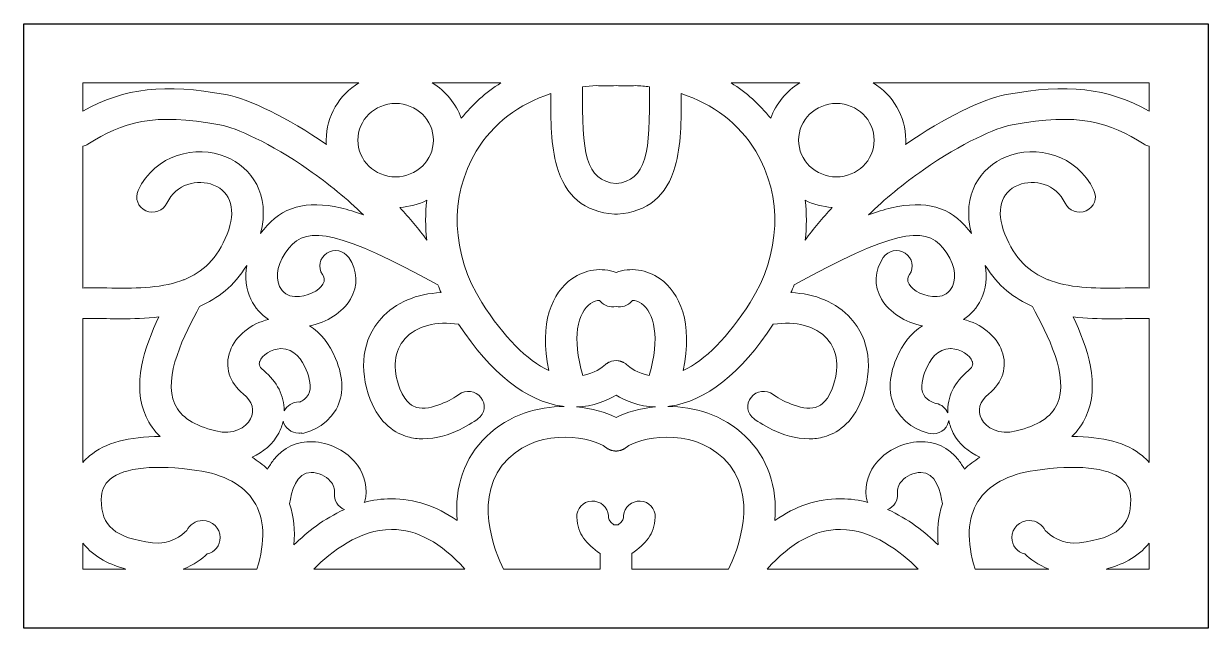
# Model space of a CAD drawing. Header units: millimetres. Extents: x 6889 to 10209, y 7111 to 8493.
# Drawn here: x 9425.5 to 9725.5, y 8170.6 to 8323.6 of the extents above; entities that cross this region are included whole.
import ezdxf

# ---------------------------------------------------------------- set-up
doc = ezdxf.new("R2010")
doc.units = ezdxf.units.MM
doc.layers.add('Layer 1', color=7, linetype='Continuous')

msp = doc.modelspace()

# ---------------------------------------------------------------- linework, layer by layer
at = {"color": 3}
msp.add_lwpolyline([(9425.5, 8170.65), (9425.5, 8323.65), (9725.5, 8323.65), (9725.5, 8170.65)], close=True, dxfattribs=at)
at = {"layer": 'Layer 1', "lineweight": 0}
for points, knots in [([(9440.5, 8308.65), (9440.5, 8308.65), (9510.4, 8308.65), (9510.4, 8308.65), (9505.43, 8305.63), (9502.11, 8300.28), (9502.11, 8294.18), (9502.11, 8293.81), (9502.12, 8293.44), (9502.15, 8293.08), (9492.32, 8299.92), (9482.67, 8304.57), (9476.68, 8305.69), (9461.3, 8308.55), (9451.09, 8307.45), (9440.5, 8301.53), (9440.5, 8301.53), (9440.5, 8308.65), (9440.5, 8308.65)], [0, 0, 0, 0, 1, 1, 1, 2, 2, 2, 3, 3, 3, 4, 4, 4, 5, 5, 5, 6, 6, 6, 6]), ([(9546.33, 8308.65), (9542.51, 8306.23), (9539.14, 8303.24), (9536.3, 8299.71), (9534.98, 8303.45), (9532.36, 8306.59), (9528.96, 8308.65), (9528.96, 8308.65), (9546.33, 8308.65), (9546.33, 8308.65)], [0, 0, 0, 0, 1, 1, 1, 2, 2, 2, 3, 3, 3, 3]), ([(9567.02, 8307.69), (9568.15, 8307.82), (9569.31, 8307.92), (9570.48, 8307.98), (9571.28, 8307.94), (9572.08, 8307.92), (9572.89, 8307.92), (9573.75, 8307.92), (9574.62, 8307.94), (9575.5, 8307.98), (9576.37, 8307.94), (9577.24, 8307.92), (9578.1, 8307.92), (9578.91, 8307.92), (9579.71, 8307.94), (9580.51, 8307.98), (9581.69, 8307.92), (9582.84, 8307.82), (9583.98, 8307.69), (9584.17, 8290.92), (9583.28, 8283.87), (9575.5, 8283.2), (9567.72, 8283.87), (9566.83, 8290.92), (9567.02, 8307.69)], [0, 0, 0, 0, 1, 1, 1, 2, 2, 2, 3, 3, 3, 4, 4, 4, 5, 5, 5, 6, 6, 6, 7, 7, 7, 8, 8, 8, 8]), ([(9622.03, 8308.65), (9618.64, 8306.59), (9616.01, 8303.44), (9614.69, 8299.71), (9611.86, 8303.24), (9608.48, 8306.23), (9604.65, 8308.65), (9604.65, 8308.65), (9622.03, 8308.65), (9622.03, 8308.65)], [0, 0, 0, 0, 1, 1, 1, 2, 2, 2, 3, 3, 3, 3]), ([(9710.5, 8301.53), (9699.9, 8307.45), (9689.69, 8308.55), (9674.31, 8305.69), (9668.32, 8304.57), (9658.67, 8299.92), (9648.84, 8293.08), (9648.87, 8293.44), (9648.88, 8293.81), (9648.88, 8294.18), (9648.88, 8300.27), (9645.57, 8305.63), (9640.59, 8308.65), (9640.59, 8308.65), (9710.5, 8308.65), (9710.5, 8308.65), (9710.5, 8308.65), (9710.5, 8301.53), (9710.5, 8301.53)], [0, 0, 0, 0, 1, 1, 1, 2, 2, 2, 3, 3, 3, 4, 4, 4, 5, 5, 5, 6, 6, 6, 6]), ([(9560.49, 8287.59), (9562.64, 8280.06), (9567.55, 8275.98), (9575.1, 8275.44), (9575.1, 8275.44), (9575.11, 8275.44), (9575.12, 8275.44), (9575.16, 8275.43), (9575.19, 8275.43), (9575.22, 8275.43), (9575.31, 8275.42), (9575.39, 8275.42), (9575.47, 8275.42), (9575.47, 8275.42), (9575.49, 8275.42), (9575.49, 8275.42), (9575.49, 8275.42), (9575.49, 8275.42), (9575.5, 8275.42), (9575.5, 8275.42), (9575.5, 8275.42), (9575.5, 8275.42), (9575.5, 8275.42), (9575.52, 8275.42), (9575.52, 8275.42), (9575.6, 8275.42), (9575.68, 8275.42), (9575.77, 8275.43), (9575.8, 8275.43), (9575.84, 8275.43), (9575.87, 8275.44), (9575.88, 8275.44), (9575.89, 8275.44), (9575.9, 8275.44), (9583.45, 8275.98), (9588.36, 8280.06), (9590.5, 8287.59), (9591.95, 8292.69), (9592.07, 8299.09), (9592, 8305.95), (9600.08, 8303.34), (9606.64, 8298.37), (9610.88, 8291.38), (9617.79, 8280), (9617.25, 8265.34), (9609.48, 8253.12), (9603.87, 8244.3), (9598.07, 8238.44), (9592.47, 8235.88), (9595.17, 8247.9), (9591.55, 8255.65), (9586.67, 8259.1), (9583.28, 8261.49), (9579.17, 8262.02), (9575.5, 8260.69), (9571.82, 8262.02), (9567.72, 8261.49), (9564.32, 8259.1), (9559.44, 8255.65), (9555.82, 8247.9), (9558.52, 8235.88), (9552.92, 8238.44), (9547.12, 8244.3), (9541.51, 8253.12), (9533.74, 8265.34), (9533.21, 8280), (9540.11, 8291.38), (9544.35, 8298.37), (9550.91, 8303.35), (9558.99, 8305.95), (9558.92, 8299.09), (9559.04, 8292.69), (9560.49, 8287.59)], [0, 0, 0, 0, 1, 1, 1, 2, 2, 2, 3, 3, 3, 4, 4, 4, 5, 5, 5, 6, 6, 6, 7, 7, 7, 8, 8, 8, 9, 9, 9, 10, 10, 10, 11, 11, 11, 12, 12, 12, 13, 13, 13, 14, 14, 14, 15, 15, 15, 16, 16, 16, 17, 17, 17, 18, 18, 18, 19, 19, 19, 20, 20, 20, 21, 21, 21, 22, 22, 22, 23, 23, 23, 24, 24, 24, 24]), ([(9440.5, 8292.64), (9440.93, 8292.74), (9441.36, 8292.92), (9441.76, 8293.17), (9450.48, 8298.76), (9458.38, 8301.19), (9475.17, 8298.07), (9479.33, 8297.29), (9487.89, 8293.47), (9497.63, 8286.69), (9502.74, 8283.13), (9507.45, 8279.25), (9511.58, 8275.24), (9509.52, 8275.99), (9507.56, 8276.6), (9505.73, 8277.03), (9497.16, 8279.05), (9490.8, 8277.27), (9486.28, 8271.6), (9485.99, 8271.24), (9485.72, 8270.88), (9485.46, 8270.52), (9488.08, 8280.4), (9483.2, 8287.33), (9476.69, 8289.97), (9469.18, 8293.02), (9458.81, 8290.67), (9454.47, 8281.44), (9453.55, 8279.49), (9454.44, 8277.19), (9456.44, 8276.3), (9458.45, 8275.41), (9460.83, 8276.27), (9461.74, 8278.22), (9464.07, 8283.16), (9469.6, 8284.44), (9473.6, 8282.81), (9478.09, 8280.99), (9479.38, 8276.35), (9477.03, 8270.39), (9474.58, 8264.13), (9470.76, 8260.71), (9466.14, 8258.87), (9465.83, 8258.79), (9465.54, 8258.68), (9465.26, 8258.54), (9459.78, 8256.62), (9453.27, 8256.69), (9446.56, 8256.77), (9444.65, 8256.79), (9442.85, 8256.81), (9441.06, 8256.78), (9440.87, 8256.78), (9440.68, 8256.76), (9440.5, 8256.73), (9440.5, 8256.73), (9440.5, 8292.64), (9440.5, 8292.64)], [0, 0, 0, 0, 1, 1, 1, 2, 2, 2, 3, 3, 3, 4, 4, 4, 5, 5, 5, 6, 6, 6, 7, 7, 7, 8, 8, 8, 9, 9, 9, 10, 10, 10, 11, 11, 11, 12, 12, 12, 13, 13, 13, 14, 14, 14, 15, 15, 15, 16, 16, 16, 17, 17, 17, 18, 18, 18, 19, 19, 19, 19]), ([(9519.68, 8303.46), (9524.97, 8303.46), (9529.26, 8299.3), (9529.26, 8294.18), (9529.26, 8289.05), (9524.97, 8284.88), (9519.68, 8284.88), (9514.4, 8284.88), (9510.11, 8289.05), (9510.11, 8294.18), (9510.11, 8299.3), (9514.4, 8303.46), (9519.68, 8303.46)], [0, 0, 0, 0, 1, 1, 1, 2, 2, 2, 3, 3, 3, 4, 4, 4, 4]), ([(9631.31, 8303.46), (9636.59, 8303.46), (9640.88, 8299.3), (9640.88, 8294.18), (9640.88, 8289.05), (9636.59, 8284.88), (9631.31, 8284.88), (9626.03, 8284.88), (9621.73, 8289.05), (9621.73, 8294.18), (9621.73, 8299.3), (9626.03, 8303.46), (9631.31, 8303.46)], [0, 0, 0, 0, 1, 1, 1, 2, 2, 2, 3, 3, 3, 4, 4, 4, 4]), ([(9710.5, 8256.73), (9710.31, 8256.76), (9710.12, 8256.78), (9709.93, 8256.78), (9708.15, 8256.81), (9706.34, 8256.79), (9704.43, 8256.77), (9697.72, 8256.69), (9691.21, 8256.62), (9685.73, 8258.54), (9685.46, 8258.68), (9685.16, 8258.79), (9684.86, 8258.87), (9680.23, 8260.71), (9676.42, 8264.13), (9673.96, 8270.39), (9671.62, 8276.35), (9672.9, 8280.99), (9677.39, 8282.81), (9681.39, 8284.44), (9686.92, 8283.16), (9689.25, 8278.22), (9690.16, 8276.27), (9692.54, 8275.41), (9694.55, 8276.3), (9696.56, 8277.19), (9697.44, 8279.49), (9696.53, 8281.44), (9692.18, 8290.67), (9681.81, 8293.02), (9674.3, 8289.97), (9667.79, 8287.33), (9662.91, 8280.4), (9665.53, 8270.52), (9665.27, 8270.88), (9665, 8271.24), (9664.72, 8271.6), (9660.2, 8277.27), (9653.84, 8279.05), (9645.26, 8277.03), (9643.43, 8276.6), (9641.47, 8275.99), (9639.41, 8275.24), (9643.54, 8279.25), (9648.25, 8283.13), (9653.36, 8286.69), (9663.1, 8293.47), (9671.66, 8297.29), (9675.82, 8298.07), (9692.61, 8301.19), (9700.51, 8298.76), (9709.23, 8293.17), (9709.63, 8292.92), (9710.06, 8292.74), (9710.5, 8292.64), (9710.5, 8292.64), (9710.5, 8256.73), (9710.5, 8256.73)], [0, 0, 0, 0, 1, 1, 1, 2, 2, 2, 3, 3, 3, 4, 4, 4, 5, 5, 5, 6, 6, 6, 7, 7, 7, 8, 8, 8, 9, 9, 9, 10, 10, 10, 11, 11, 11, 12, 12, 12, 13, 13, 13, 14, 14, 14, 15, 15, 15, 16, 16, 16, 17, 17, 17, 18, 18, 18, 19, 19, 19, 19]), ([(9527.58, 8268.89), (9525.53, 8271.74), (9523.22, 8274.5), (9520.73, 8277.16), (9523.19, 8277.3), (9525.51, 8277.93), (9527.59, 8278.95), (9527.2, 8275.64), (9527.19, 8272.26), (9527.58, 8268.89)], [0, 0, 0, 0, 1, 1, 1, 2, 2, 2, 3, 3, 3, 3]), ([(9623.4, 8278.95), (9625.48, 8277.93), (9627.8, 8277.3), (9630.26, 8277.16), (9627.77, 8274.5), (9625.47, 8271.74), (9623.42, 8268.89), (9623.8, 8272.26), (9623.8, 8275.64), (9623.4, 8278.95)], [0, 0, 0, 0, 1, 1, 1, 2, 2, 2, 3, 3, 3, 3]), ([(9535.26, 8197.92), (9529.95, 8201.62), (9524.36, 8203.48), (9518.56, 8203.43), (9516.17, 8203.42), (9513.87, 8203.07), (9511.69, 8202.49), (9511.93, 8202.92), (9512.09, 8203.4), (9512.15, 8203.91), (9512.52, 8207.17), (9511.48, 8210.38), (9509.21, 8212.95), (9506.65, 8215.85), (9502.71, 8217.68), (9498.67, 8217.85), (9494.75, 8218.02), (9491.24, 8216.38), (9488.77, 8213.25), (9488.22, 8212.54), (9487.72, 8211.76), (9487.27, 8210.92), (9486.09, 8212.03), (9484.78, 8213.03), (9483.33, 8213.92), (9486.21, 8215.19), (9488.6, 8217.29), (9490.07, 8220.06), (9490.59, 8221.05), (9490.97, 8222.06), (9491.2, 8223.08), (9491.62, 8221.34), (9493.23, 8220.05), (9495.15, 8220.05), (9495.42, 8220.05), (9495.68, 8220.07), (9495.94, 8220.12), (9495.94, 8220.12), (9495.97, 8219.93), (9495.97, 8219.93), (9496.57, 8220.04), (9501.9, 8221.19), (9504.61, 8226.03), (9506.6, 8229.58), (9506.55, 8233.93), (9504.49, 8238.93), (9502.96, 8242.64), (9500.69, 8245.44), (9497.9, 8247.17), (9502.3, 8248.03), (9506.25, 8250.53), (9508.24, 8253.93), (9510.23, 8257.33), (9510.08, 8261.18), (9507.8, 8264.49), (9506.58, 8266.28), (9504.1, 8266.77), (9502.26, 8265.58), (9500.42, 8264.39), (9499.92, 8261.98), (9501.14, 8260.2), (9501.74, 8259.33), (9501.78, 8258.6), (9501.29, 8257.76), (9500.31, 8256.09), (9497.35, 8254.45), (9494.12, 8254.6), (9492.41, 8254.68), (9491.06, 8255.59), (9490.31, 8257.16), (9489.04, 8259.83), (9489.9, 8263.46), (9492.61, 8266.86), (9497.42, 8272.9), (9505.97, 8270.83), (9530.4, 8257.54), (9530.65, 8256.89), (9530.92, 8256.24), (9531.21, 8255.59), (9525.08, 8255.36), (9519.68, 8253.09), (9516.03, 8249.05), (9511.29, 8243.8), (9510.29, 8236.33), (9513.27, 8228.57), (9515.7, 8222.25), (9519.77, 8219.93), (9522.76, 8219.1), (9524.04, 8218.74), (9525.33, 8218.59), (9526.6, 8218.59), (9533.48, 8218.59), (9539.74, 8223.06), (9540.54, 8223.65), (9542.29, 8224.95), (9542.63, 8227.38), (9541.29, 8229.08), (9539.96, 8230.78), (9537.45, 8231.11), (9535.69, 8229.83), (9534.08, 8228.64), (9528.66, 8225.51), (9524.96, 8226.56), (9524.3, 8226.75), (9522.3, 8227.31), (9520.77, 8231.28), (9518.81, 8236.36), (9519.27, 8240.85), (9522.05, 8243.93), (9524.96, 8247.15), (9529.96, 8248.47), (9535.65, 8247.58), (9543.92, 8235.08), (9552.75, 8228.1), (9561.91, 8226.84), (9562.06, 8226.82), (9562.21, 8226.81), (9562.35, 8226.79), (9555.76, 8226.76), (9548.48, 8224.75), (9542.69, 8219.21), (9537.1, 8213.84), (9534.55, 8206.51), (9535.26, 8197.92)], [0, 0, 0, 0, 1, 1, 1, 2, 2, 2, 3, 3, 3, 4, 4, 4, 5, 5, 5, 6, 6, 6, 7, 7, 7, 8, 8, 8, 9, 9, 9, 10, 10, 10, 11, 11, 11, 12, 12, 12, 13, 13, 13, 14, 14, 14, 15, 15, 15, 16, 16, 16, 17, 17, 17, 18, 18, 18, 19, 19, 19, 20, 20, 20, 21, 21, 21, 22, 22, 22, 23, 23, 23, 24, 24, 24, 25, 25, 25, 26, 26, 26, 27, 27, 27, 28, 28, 28, 29, 29, 29, 30, 30, 30, 31, 31, 31, 32, 32, 32, 33, 33, 33, 34, 34, 34, 35, 35, 35, 36, 36, 36, 37, 37, 37, 38, 38, 38, 39, 39, 39, 40, 40, 40, 41, 41, 41, 41]), ([(9662.22, 8213.25), (9659.76, 8216.38), (9656.24, 8218.02), (9652.32, 8217.85), (9648.28, 8217.68), (9644.34, 8215.85), (9641.78, 8212.95), (9639.52, 8210.38), (9638.47, 8207.17), (9638.85, 8203.91), (9638.91, 8203.4), (9639.06, 8202.92), (9639.3, 8202.49), (9637.12, 8203.07), (9634.82, 8203.42), (9632.44, 8203.43), (9632.44, 8203.43), (9632.23, 8203.43), (9632.23, 8203.43), (9626.5, 8203.43), (9620.98, 8201.59), (9615.73, 8197.93), (9616.44, 8206.52), (9613.89, 8213.84), (9608.3, 8219.21), (9602.51, 8224.75), (9595.23, 8226.76), (9588.64, 8226.79), (9588.79, 8226.81), (9588.93, 8226.82), (9589.08, 8226.84), (9598.25, 8228.1), (9607.08, 8235.08), (9615.34, 8247.58), (9621.03, 8248.47), (9626.04, 8247.15), (9628.94, 8243.93), (9631.72, 8240.85), (9632.18, 8236.36), (9630.23, 8231.28), (9628.7, 8227.31), (9626.69, 8226.75), (9626.03, 8226.56), (9622.34, 8225.51), (9616.91, 8228.64), (9615.31, 8229.82), (9613.56, 8231.12), (9611.05, 8230.8), (9609.7, 8229.09), (9608.36, 8227.39), (9608.7, 8224.95), (9610.45, 8223.65), (9611.26, 8223.06), (9617.51, 8218.59), (9624.39, 8218.59), (9625.66, 8218.59), (9626.95, 8218.74), (9628.23, 8219.1), (9631.22, 8219.93), (9635.29, 8222.25), (9637.72, 8228.57), (9640.71, 8236.33), (9639.7, 8243.8), (9634.96, 8249.05), (9631.31, 8253.09), (9625.92, 8255.36), (9619.79, 8255.59), (9620.07, 8256.24), (9620.35, 8256.89), (9620.6, 8257.54), (9645.02, 8270.83), (9653.57, 8272.9), (9658.39, 8266.86), (9661.09, 8263.46), (9661.95, 8259.83), (9660.68, 8257.16), (9659.94, 8255.59), (9658.58, 8254.68), (9656.87, 8254.6), (9653.63, 8254.44), (9650.69, 8256.09), (9649.7, 8257.76), (9649.21, 8258.6), (9649.26, 8259.33), (9649.85, 8260.2), (9651.07, 8261.98), (9650.57, 8264.39), (9648.73, 8265.58), (9646.89, 8266.77), (9644.41, 8266.28), (9643.19, 8264.49), (9640.92, 8261.18), (9640.76, 8257.33), (9642.75, 8253.93), (9644.74, 8250.53), (9648.69, 8248.03), (9653.09, 8247.17), (9650.3, 8245.44), (9648.03, 8242.64), (9646.5, 8238.94), (9644.44, 8233.93), (9644.4, 8229.58), (9646.39, 8226.03), (9649.09, 8221.19), (9654.42, 8220.04), (9655.02, 8219.93), (9657.18, 8219.51), (9659.29, 8220.88), (9659.72, 8222.99), (9659.73, 8223.06), (9659.75, 8223.14), (9659.76, 8223.21), (9659.99, 8222.15), (9660.38, 8221.09), (9660.92, 8220.06), (9662.39, 8217.29), (9664.78, 8215.19), (9667.66, 8213.92), (9666.21, 8213.03), (9664.9, 8212.03), (9663.72, 8210.92), (9663.28, 8211.77), (9662.78, 8212.54), (9662.22, 8213.25)], [0, 0, 0, 0, 1, 1, 1, 2, 2, 2, 3, 3, 3, 4, 4, 4, 5, 5, 5, 6, 6, 6, 7, 7, 7, 8, 8, 8, 9, 9, 9, 10, 10, 10, 11, 11, 11, 12, 12, 12, 13, 13, 13, 14, 14, 14, 15, 15, 15, 16, 16, 16, 17, 17, 17, 18, 18, 18, 19, 19, 19, 20, 20, 20, 21, 21, 21, 22, 22, 22, 23, 23, 23, 24, 24, 24, 25, 25, 25, 26, 26, 26, 27, 27, 27, 28, 28, 28, 29, 29, 29, 30, 30, 30, 31, 31, 31, 32, 32, 32, 33, 33, 33, 34, 34, 34, 35, 35, 35, 36, 36, 36, 37, 37, 37, 38, 38, 38, 39, 39, 39, 40, 40, 40, 41, 41, 41, 41]), ([(9481.1, 8229.95), (9483.41, 8228.05), (9484.09, 8225.74), (9482.96, 8223.62), (9481.74, 8221.32), (9478.54, 8219.49), (9474.12, 8220.58), (9468.65, 8221.92), (9465.27, 8224.13), (9463.79, 8227.34), (9460.62, 8234.25), (9466.31, 8245.19), (9470.02, 8252.09), (9474.62, 8254.07), (9478.8, 8257.28), (9481.97, 8262.48), (9481.45, 8259.48), (9481.79, 8256.54), (9483.05, 8253.91), (9484.07, 8251.75), (9485.62, 8250.02), (9487.52, 8248.8), (9483.06, 8247.77), (9479.18, 8244.7), (9477.75, 8240.8), (9476.32, 8236.9), (9477.57, 8232.84), (9481.1, 8229.95)], [0, 0, 0, 0, 1, 1, 1, 2, 2, 2, 3, 3, 3, 4, 4, 4, 5, 5, 5, 6, 6, 6, 7, 7, 7, 8, 8, 8, 9, 9, 9, 9]), ([(9669.02, 8262.48), (9672.19, 8257.28), (9676.37, 8254.07), (9680.97, 8252.09), (9684.69, 8245.19), (9690.38, 8234.25), (9687.2, 8227.34), (9685.72, 8224.13), (9682.34, 8221.92), (9676.87, 8220.58), (9672.46, 8219.49), (9669.25, 8221.32), (9668.04, 8223.62), (9666.91, 8225.74), (9667.58, 8228.05), (9669.89, 8229.95), (9673.42, 8232.84), (9674.67, 8236.9), (9673.24, 8240.8), (9671.81, 8244.7), (9667.94, 8247.77), (9663.47, 8248.8), (9665.37, 8250.02), (9666.92, 8251.75), (9667.95, 8253.91), (9669.2, 8256.54), (9669.54, 8259.48), (9669.02, 8262.48)], [0, 0, 0, 0, 1, 1, 1, 2, 2, 2, 3, 3, 3, 4, 4, 4, 5, 5, 5, 6, 6, 6, 7, 7, 7, 8, 8, 8, 9, 9, 9, 9]), ([(9569.03, 8252.82), (9569.78, 8253.36), (9570.58, 8253.62), (9571.38, 8253.64), (9571.42, 8253.58), (9571.46, 8253.52), (9571.5, 8253.46), (9572.48, 8252.24), (9574.04, 8251.75), (9575.5, 8252.05), (9576.95, 8251.75), (9578.51, 8252.24), (9579.49, 8253.46), (9579.53, 8253.52), (9579.57, 8253.58), (9579.61, 8253.64), (9580.41, 8253.62), (9581.21, 8253.36), (9581.96, 8252.82), (9585.14, 8250.58), (9586.79, 8244.17), (9583.88, 8234.62), (9581.01, 8235.16), (9579.05, 8236.6), (9578.19, 8237.37), (9578.18, 8237.37), (9578.18, 8237.38), (9578.18, 8237.38), (9578.1, 8237.44), (9578.03, 8237.5), (9577.95, 8237.55), (9577.92, 8237.58), (9577.9, 8237.6), (9577.87, 8237.62), (9577.78, 8237.69), (9577.69, 8237.74), (9577.6, 8237.8), (9577.58, 8237.81), (9577.55, 8237.82), (9577.53, 8237.84), (9577.45, 8237.89), (9577.36, 8237.93), (9577.27, 8237.97), (9577.24, 8237.99), (9577.21, 8238), (9577.18, 8238.02), (9577.1, 8238.05), (9577.02, 8238.08), (9576.94, 8238.11), (9576.9, 8238.13), (9576.86, 8238.14), (9576.82, 8238.16), (9576.75, 8238.18), (9576.68, 8238.2), (9576.6, 8238.22), (9576.55, 8238.24), (9576.5, 8238.25), (9576.45, 8238.26), (9576.36, 8238.29), (9576.26, 8238.3), (9576.17, 8238.32), (9576.14, 8238.32), (9576.1, 8238.33), (9576.07, 8238.34), (9575.32, 8238.44), (9574.55, 8238.34), (9573.84, 8238.03), (9573.83, 8238.02), (9573.83, 8238.02), (9573.82, 8238.02), (9573.75, 8237.99), (9573.68, 8237.95), (9573.62, 8237.92), (9573.56, 8237.89), (9573.51, 8237.87), (9573.46, 8237.84), (9573.42, 8237.82), (9573.38, 8237.78), (9573.34, 8237.76), (9573.27, 8237.71), (9573.2, 8237.67), (9573.13, 8237.63), (9573.09, 8237.6), (9573.06, 8237.57), (9573.02, 8237.54), (9572.95, 8237.48), (9572.88, 8237.44), (9572.82, 8237.38), (9572.81, 8237.38), (9572.81, 8237.37), (9572.81, 8237.37), (9571.94, 8236.6), (9569.98, 8235.16), (9567.11, 8234.62), (9564.2, 8244.17), (9565.85, 8250.58), (9569.03, 8252.82)], [0, 0, 0, 0, 1, 1, 1, 2, 2, 2, 3, 3, 3, 4, 4, 4, 5, 5, 5, 6, 6, 6, 7, 7, 7, 8, 8, 8, 9, 9, 9, 10, 10, 10, 11, 11, 11, 12, 12, 12, 13, 13, 13, 14, 14, 14, 15, 15, 15, 16, 16, 16, 17, 17, 17, 18, 18, 18, 19, 19, 19, 20, 20, 20, 21, 21, 21, 22, 22, 22, 23, 23, 23, 24, 24, 24, 25, 25, 25, 26, 26, 26, 27, 27, 27, 28, 28, 28, 29, 29, 29, 30, 30, 30, 31, 31, 31, 32, 32, 32, 32]), ([(9440.5, 8249.07), (9440.73, 8249.03), (9440.97, 8249.02), (9441.21, 8249.02), (9442.87, 8249.05), (9444.62, 8249.03), (9446.47, 8249.01), (9447.64, 8248.99), (9448.85, 8248.98), (9450.09, 8248.98), (9453.19, 8248.98), (9456.46, 8249.07), (9459.74, 8249.46), (9456.05, 8241.74), (9452.83, 8232.13), (9456.49, 8224.17), (9457.36, 8222.3), (9458.56, 8220.63), (9460.08, 8219.15), (9452.16, 8219.2), (9446.17, 8217.58), (9442.2, 8214.3), (9441.58, 8213.79), (9441.01, 8213.23), (9440.5, 8212.64), (9440.5, 8212.64), (9440.5, 8249.07), (9440.5, 8249.07)], [0, 0, 0, 0, 1, 1, 1, 2, 2, 2, 3, 3, 3, 4, 4, 4, 5, 5, 5, 6, 6, 6, 7, 7, 7, 8, 8, 8, 9, 9, 9, 9]), ([(9710.5, 8212.64), (9709.98, 8213.23), (9709.41, 8213.78), (9708.79, 8214.3), (9704.82, 8217.58), (9698.83, 8219.2), (9690.92, 8219.15), (9692.43, 8220.63), (9693.64, 8222.3), (9694.5, 8224.17), (9698.16, 8232.13), (9694.94, 8241.74), (9691.26, 8249.46), (9694.53, 8249.07), (9697.8, 8248.98), (9700.9, 8248.98), (9702.14, 8248.98), (9703.36, 8248.99), (9704.53, 8249.01), (9706.37, 8249.03), (9708.12, 8249.05), (9709.79, 8249.02), (9709.79, 8249.02), (9709.86, 8249.02), (9709.86, 8249.02), (9710.08, 8249.02), (9710.29, 8249.04), (9710.5, 8249.07), (9710.5, 8249.07), (9710.5, 8212.64), (9710.5, 8212.64)], [0, 0, 0, 0, 1, 1, 1, 2, 2, 2, 3, 3, 3, 4, 4, 4, 5, 5, 5, 6, 6, 6, 7, 7, 7, 8, 8, 8, 9, 9, 9, 10, 10, 10, 10]), ([(9485.29, 8238.2), (9485.85, 8239.71), (9488.13, 8241.36), (9490.64, 8241.41), (9494.09, 8241.47), (9496.04, 8238.53), (9497.06, 8236.06), (9497.84, 8234.17), (9498.56, 8231.55), (9497.6, 8229.78), (9497.08, 8228.82), (9496.16, 8228.24), (9495.43, 8227.91), (9495.34, 8227.92), (9495.24, 8227.92), (9495.15, 8227.92), (9493.54, 8227.92), (9492.15, 8227.01), (9491.5, 8225.7), (9491.49, 8229.41), (9489.68, 8233.07), (9486.27, 8235.87), (9484.86, 8237.03), (9485.15, 8237.82), (9485.29, 8238.2)], [0, 0, 0, 0, 1, 1, 1, 2, 2, 2, 3, 3, 3, 4, 4, 4, 5, 5, 5, 6, 6, 6, 7, 7, 7, 8, 8, 8, 8]), ([(9665.7, 8238.2), (9665.84, 8237.82), (9666.13, 8237.03), (9664.73, 8235.87), (9661.16, 8232.94), (9659.34, 8229.07), (9659.5, 8225.19), (9659.01, 8226.36), (9657.95, 8227.28), (9656.57, 8227.54), (9656.55, 8227.55), (9654.34, 8228.09), (9653.42, 8229.73), (9652.42, 8231.51), (9653.15, 8234.15), (9653.93, 8236.06), (9654.94, 8238.5), (9656.86, 8241.41), (9660.24, 8241.41), (9660.24, 8241.41), (9660.35, 8241.41), (9660.35, 8241.41), (9662.87, 8241.36), (9665.15, 8239.71), (9665.7, 8238.2)], [0, 0, 0, 0, 1, 1, 1, 2, 2, 2, 3, 3, 3, 4, 4, 4, 5, 5, 5, 6, 6, 6, 7, 7, 7, 8, 8, 8, 8]), ([(9575.5, 8229.65), (9577.81, 8228.23), (9581.21, 8226.79), (9585.52, 8226.66), (9581.61, 8226.31), (9578.09, 8225.29), (9575.5, 8223.99), (9572.9, 8225.29), (9569.38, 8226.31), (9565.47, 8226.66), (9569.78, 8226.79), (9573.18, 8228.23), (9575.5, 8229.65)], [0, 0, 0, 0, 1, 1, 1, 2, 2, 2, 3, 3, 3, 4, 4, 4, 4]), ([(9604, 8185.64), (9604, 8185.64), (9579.49, 8185.64), (9579.49, 8185.64), (9579.49, 8185.64), (9579.49, 8189.55), (9579.49, 8189.55), (9583.03, 8192.1), (9585.17, 8194.36), (9585.42, 8198.74), (9585.54, 8200.88), (9583.85, 8202.71), (9581.65, 8202.83), (9579.45, 8202.94), (9577.55, 8201.31), (9577.43, 8199.17), (9577.38, 8198.34), (9577.35, 8197.88), (9576.06, 8196.8), (9575.87, 8196.82), (9575.69, 8196.84), (9575.5, 8196.84), (9575.3, 8196.84), (9575.12, 8196.82), (9574.94, 8196.8), (9573.64, 8197.88), (9573.61, 8198.34), (9573.56, 8199.17), (9573.44, 8201.31), (9571.55, 8202.94), (9569.35, 8202.83), (9567.14, 8202.71), (9565.45, 8200.88), (9565.57, 8198.74), (9565.82, 8194.36), (9567.96, 8192.1), (9571.5, 8189.55), (9571.5, 8189.55), (9571.5, 8185.64), (9571.5, 8185.64), (9571.5, 8185.64), (9546.99, 8185.64), (9546.99, 8185.64), (9545.04, 8189.59), (9538.69, 8204.46), (9548.32, 8213.69), (9556.78, 8221.79), (9569.9, 8218.9), (9572.91, 8216.42), (9572.93, 8216.41), (9572.94, 8216.4), (9572.96, 8216.39), (9573.02, 8216.34), (9573.09, 8216.29), (9573.16, 8216.24), (9573.2, 8216.21), (9573.24, 8216.18), (9573.28, 8216.16), (9573.35, 8216.11), (9573.42, 8216.07), (9573.48, 8216.04), (9573.53, 8216.01), (9573.58, 8215.98), (9573.63, 8215.95), (9573.69, 8215.92), (9573.76, 8215.89), (9573.82, 8215.87), (9573.88, 8215.84), (9573.94, 8215.81), (9573.99, 8215.79), (9574.05, 8215.77), (9574.11, 8215.75), (9574.17, 8215.73), (9574.23, 8215.71), (9574.3, 8215.68), (9574.36, 8215.67), (9574.42, 8215.65), (9574.47, 8215.64), (9574.53, 8215.62), (9574.6, 8215.61), (9574.67, 8215.59), (9574.74, 8215.58), (9574.8, 8215.57), (9574.86, 8215.56), (9574.91, 8215.55), (9574.98, 8215.54), (9575.05, 8215.53), (9575.12, 8215.52), (9575.18, 8215.52), (9575.24, 8215.52), (9575.3, 8215.51), (9575.37, 8215.51), (9575.43, 8215.51), (9575.49, 8215.51), (9575.56, 8215.51), (9575.63, 8215.51), (9575.7, 8215.51), (9575.76, 8215.52), (9575.82, 8215.52), (9575.87, 8215.52), (9575.95, 8215.53), (9576.02, 8215.54), (9576.09, 8215.55), (9576.14, 8215.56), (9576.2, 8215.57), (9576.25, 8215.58), (9576.32, 8215.59), (9576.4, 8215.61), (9576.47, 8215.63), (9576.52, 8215.64), (9576.57, 8215.65), (9576.63, 8215.67), (9576.69, 8215.68), (9576.76, 8215.71), (9576.83, 8215.73), (9576.89, 8215.75), (9576.94, 8215.77), (9577, 8215.79), (9577.06, 8215.81), (9577.12, 8215.84), (9577.18, 8215.87), (9577.24, 8215.89), (9577.3, 8215.92), (9577.36, 8215.95), (9577.41, 8215.98), (9577.46, 8216.01), (9577.51, 8216.04), (9577.58, 8216.07), (9577.64, 8216.11), (9577.71, 8216.16), (9577.75, 8216.18), (9577.79, 8216.21), (9577.84, 8216.24), (9577.9, 8216.29), (9577.97, 8216.34), (9578.03, 8216.39), (9578.05, 8216.4), (9578.07, 8216.41), (9578.08, 8216.42), (9581.09, 8218.9), (9594.22, 8221.79), (9602.68, 8213.69), (9612.31, 8204.46), (9605.95, 8189.59), (9604, 8185.64)], [0, 0, 0, 0, 1, 1, 1, 2, 2, 2, 3, 3, 3, 4, 4, 4, 5, 5, 5, 6, 6, 6, 7, 7, 7, 8, 8, 8, 9, 9, 9, 10, 10, 10, 11, 11, 11, 12, 12, 12, 13, 13, 13, 14, 14, 14, 15, 15, 15, 16, 16, 16, 17, 17, 17, 18, 18, 18, 19, 19, 19, 20, 20, 20, 21, 21, 21, 22, 22, 22, 23, 23, 23, 24, 24, 24, 25, 25, 25, 26, 26, 26, 27, 27, 27, 28, 28, 28, 29, 29, 29, 30, 30, 30, 31, 31, 31, 32, 32, 32, 33, 33, 33, 34, 34, 34, 35, 35, 35, 36, 36, 36, 37, 37, 37, 38, 38, 38, 39, 39, 39, 40, 40, 40, 41, 41, 41, 42, 42, 42, 43, 43, 43, 44, 44, 44, 45, 45, 45, 46, 46, 46, 47, 47, 47, 48, 48, 48, 48]), ([(9484.54, 8185.64), (9484.54, 8185.64), (9465.91, 8185.64), (9465.91, 8185.64), (9468.59, 8186.68), (9470.62, 8188.21), (9471.96, 8189.45), (9473.85, 8189.93), (9475.25, 8191.61), (9475.25, 8193.6), (9475.25, 8195.97), (9473.26, 8197.9), (9470.81, 8197.9), (9469.02, 8197.9), (9467.48, 8196.87), (9466.78, 8195.38), (9465.6, 8194.17), (9462.62, 8191.74), (9458.14, 8192.31), (9448.6, 8193.51), (9445.07, 8196.48), (9445.14, 8203.24), (9445.16, 8205.5), (9445.87, 8207.14), (9447.39, 8208.39), (9450.96, 8211.34), (9458.97, 8212.15), (9469.38, 8210.61), (9476.23, 8209.6), (9481.23, 8206.89), (9483.82, 8202.77), (9486.51, 8198.51), (9486.76, 8192.6), (9484.54, 8185.64)], [0, 0, 0, 0, 1, 1, 1, 2, 2, 2, 3, 3, 3, 4, 4, 4, 5, 5, 5, 6, 6, 6, 7, 7, 7, 8, 8, 8, 9, 9, 9, 10, 10, 10, 11, 11, 11, 11]), ([(9684.21, 8195.38), (9683.51, 8196.87), (9681.97, 8197.9), (9680.18, 8197.9), (9677.73, 8197.9), (9675.74, 8195.97), (9675.74, 8193.6), (9675.74, 8191.61), (9677.14, 8189.93), (9679.03, 8189.45), (9680.37, 8188.21), (9682.4, 8186.68), (9685.08, 8185.64), (9685.08, 8185.64), (9666.45, 8185.64), (9666.45, 8185.64), (9664.24, 8192.6), (9664.48, 8198.51), (9667.17, 8202.77), (9669.77, 8206.89), (9674.76, 8209.6), (9681.61, 8210.61), (9692.02, 8212.15), (9700.04, 8211.34), (9703.6, 8208.39), (9705.12, 8207.14), (9705.84, 8205.5), (9705.86, 8203.24), (9705.92, 8196.48), (9702.4, 8193.51), (9692.85, 8192.31), (9688.38, 8191.74), (9685.39, 8194.17), (9684.21, 8195.38)], [0, 0, 0, 0, 1, 1, 1, 2, 2, 2, 3, 3, 3, 4, 4, 4, 5, 5, 5, 6, 6, 6, 7, 7, 7, 8, 8, 8, 9, 9, 9, 10, 10, 10, 11, 11, 11, 11]), ([(9492.85, 8202.11), (9493.27, 8205.08), (9494.55, 8210.25), (9498.32, 8210.1), (9500.16, 8210.02), (9502, 8209.18), (9503.13, 8207.9), (9503.97, 8206.95), (9504.32, 8205.9), (9504.19, 8204.76), (9503.99, 8202.98), (9505.07, 8201.34), (9506.72, 8200.72), (9501.58, 8198.41), (9497.23, 8194.96), (9493.93, 8191.75), (9494.25, 8195.49), (9493.89, 8198.97), (9492.85, 8202.11)], [0, 0, 0, 0, 1, 1, 1, 2, 2, 2, 3, 3, 3, 4, 4, 4, 5, 5, 5, 6, 6, 6, 6]), ([(9657.07, 8191.75), (9653.76, 8194.96), (9649.41, 8198.41), (9644.27, 8200.72), (9645.92, 8201.34), (9647, 8202.98), (9646.8, 8204.76), (9646.67, 8205.9), (9647.03, 8206.95), (9647.86, 8207.9), (9648.99, 8209.18), (9650.83, 8210.02), (9652.68, 8210.1), (9656.45, 8210.26), (9657.72, 8205.09), (9658.14, 8202.11), (9657.11, 8198.97), (9656.75, 8195.49), (9657.07, 8191.75)], [0, 0, 0, 0, 1, 1, 1, 2, 2, 2, 3, 3, 3, 4, 4, 4, 5, 5, 5, 6, 6, 6, 6]), ([(9498.97, 8185.64), (9503.4, 8190.08), (9510.54, 8195.61), (9518.62, 8195.67), (9518.62, 8195.67), (9518.75, 8195.67), (9518.75, 8195.67), (9525.06, 8195.67), (9531.25, 8192.3), (9537.2, 8185.64), (9537.2, 8185.64), (9498.97, 8185.64), (9498.97, 8185.64)], [0, 0, 0, 0, 1, 1, 1, 2, 2, 2, 3, 3, 3, 4, 4, 4, 4]), ([(9613.79, 8185.64), (9619.74, 8192.3), (9625.93, 8195.67), (9632.24, 8195.67), (9632.24, 8195.67), (9632.37, 8195.67), (9632.37, 8195.67), (9640.45, 8195.61), (9647.59, 8190.08), (9652.02, 8185.64), (9652.02, 8185.64), (9613.79, 8185.64), (9613.79, 8185.64)], [0, 0, 0, 0, 1, 1, 1, 2, 2, 2, 3, 3, 3, 4, 4, 4, 4]), ([(9440.5, 8185.64), (9440.5, 8185.64), (9440.5, 8192.2), (9440.5, 8192.2), (9443.4, 8188.46), (9447.71, 8186.61), (9451.4, 8185.64), (9451.4, 8185.64), (9440.5, 8185.64), (9440.5, 8185.64)], [0, 0, 0, 0, 1, 1, 1, 2, 2, 2, 3, 3, 3, 3]), ([(9710.5, 8185.64), (9710.5, 8185.64), (9699.59, 8185.64), (9699.59, 8185.64), (9703.28, 8186.61), (9707.59, 8188.46), (9710.5, 8192.2), (9710.5, 8192.2), (9710.5, 8185.64), (9710.5, 8185.64)], [0, 0, 0, 0, 1, 1, 1, 2, 2, 2, 3, 3, 3, 3])]:
    msp.add_open_spline(points, degree=3, knots=knots, dxfattribs=at)

doc.saveas('drawing.dxf')
